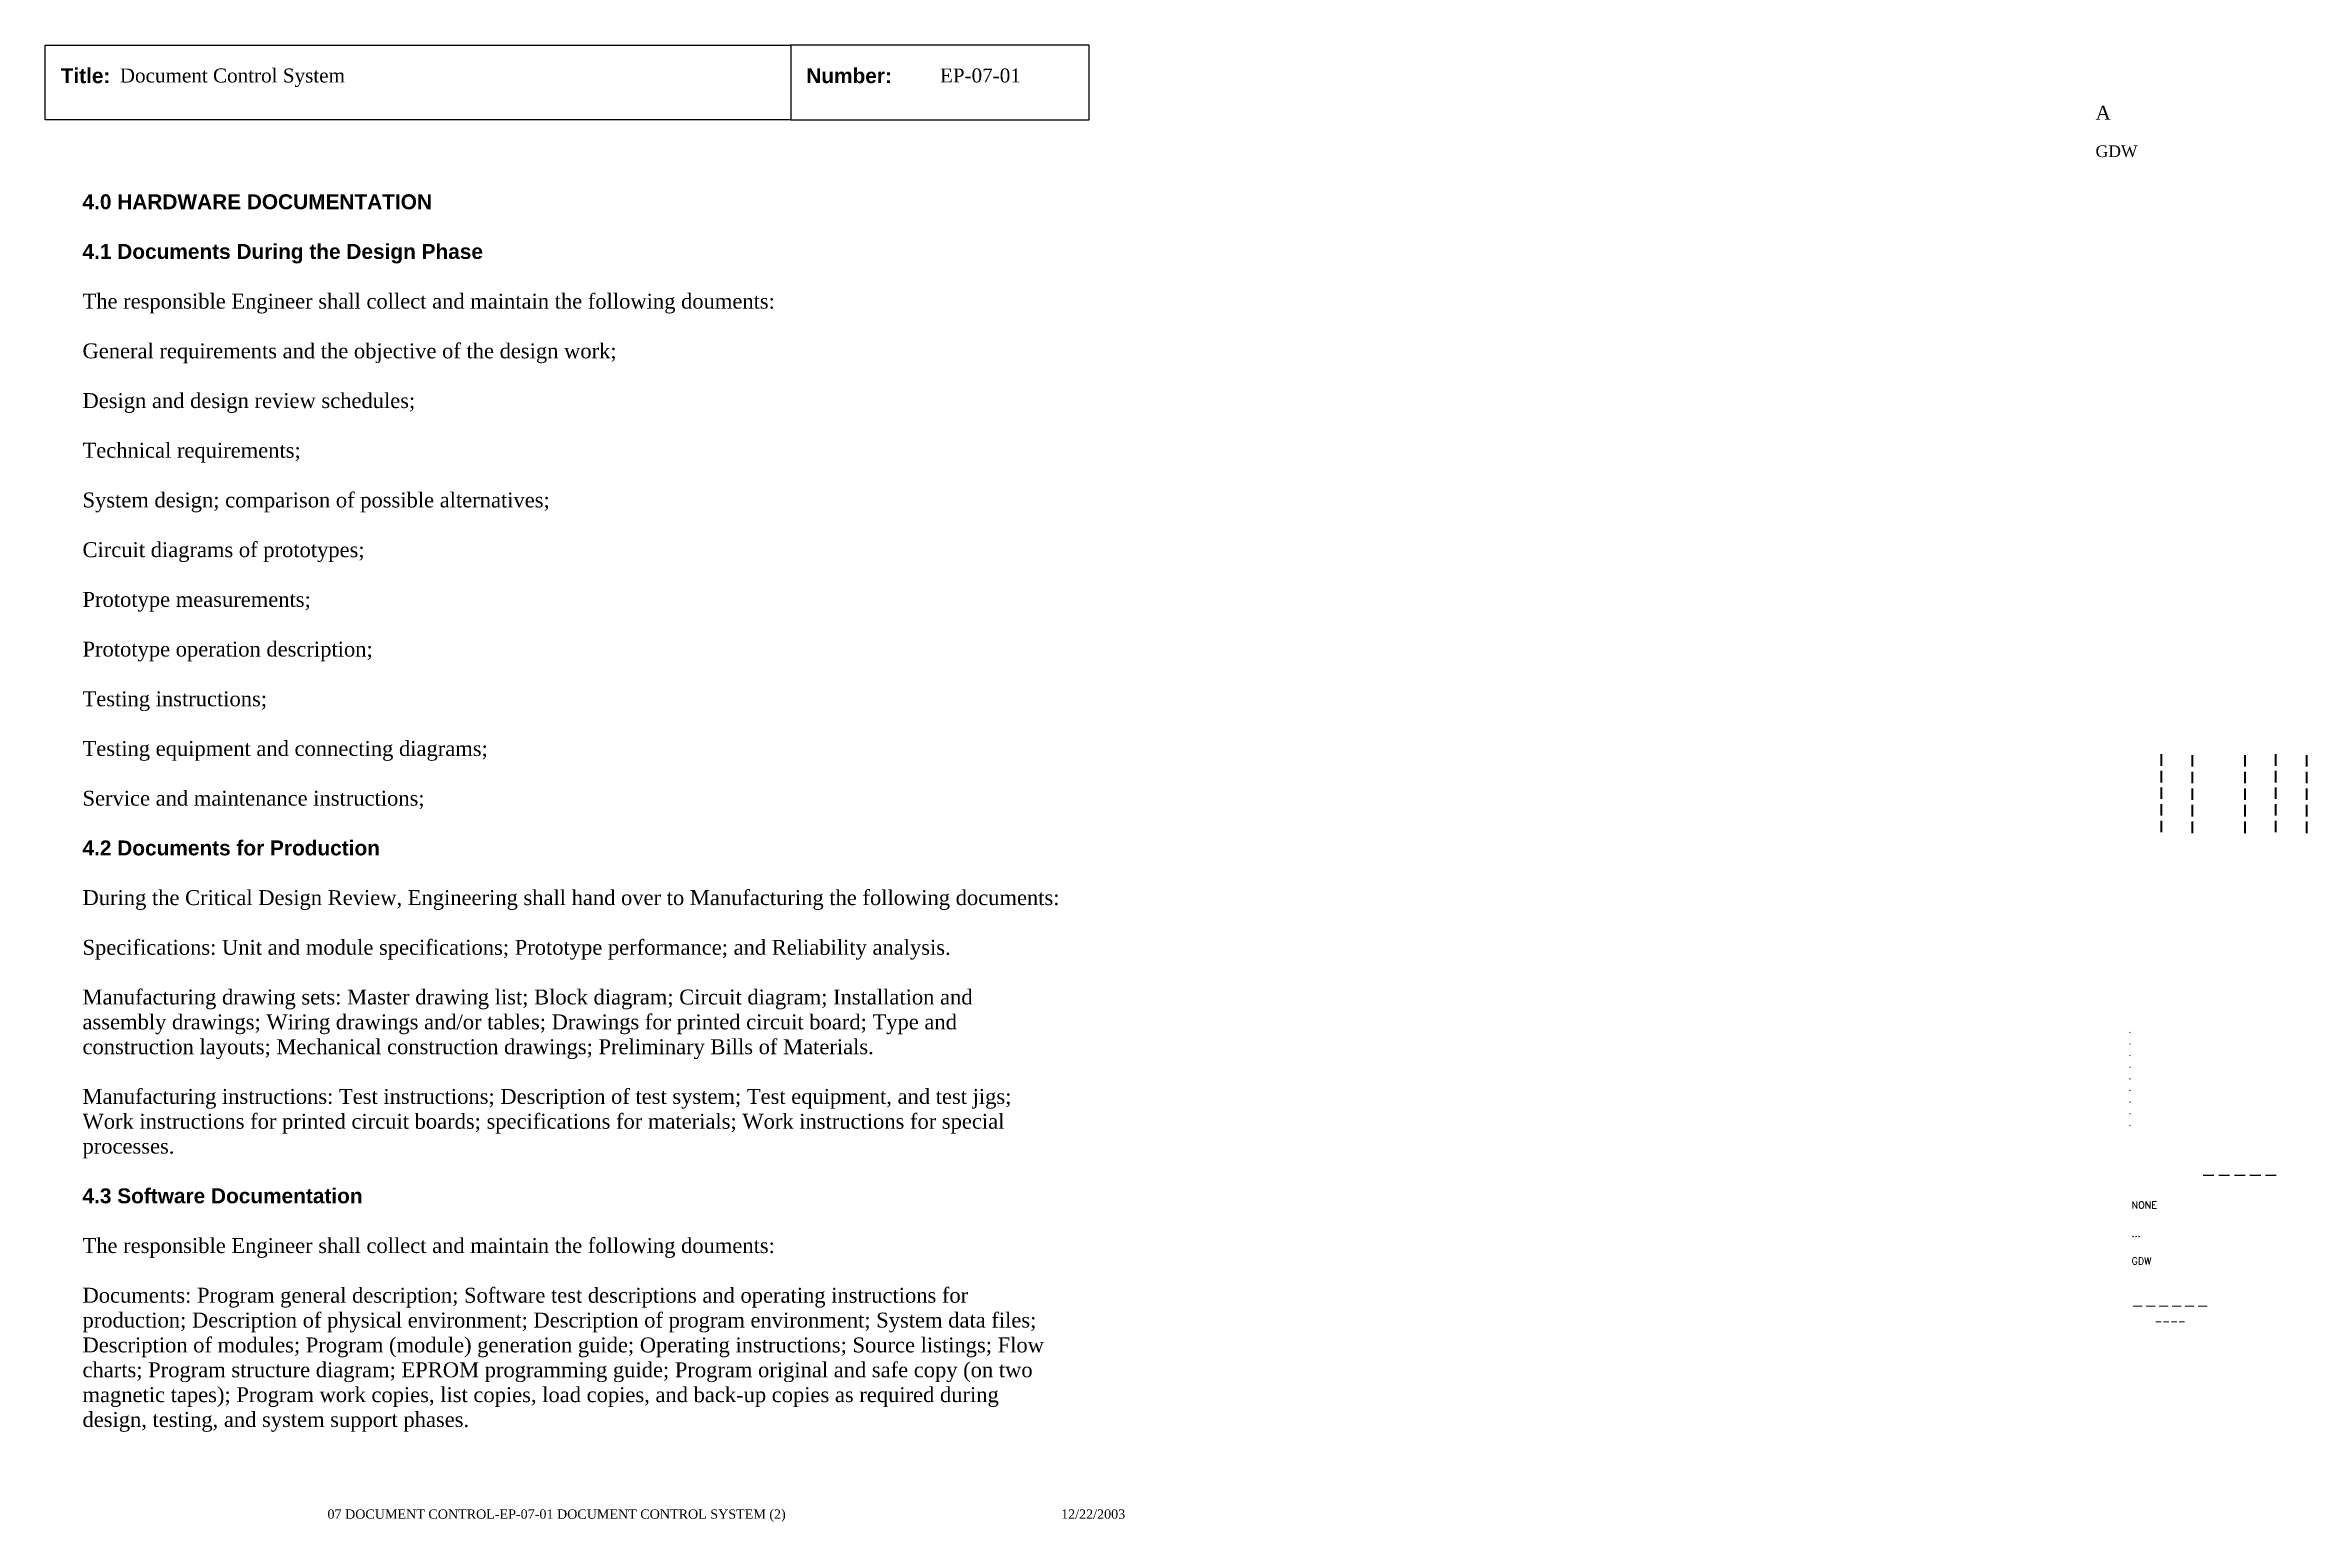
# Paper-space layout 'EP-07-01 Document Control System (2)' of a CAD drawing. Header units: inches. Extents: x 1 to 31.3, y 0.2 to 20.
import ezdxf
from ezdxf.enums import TextEntityAlignment as Align

# ---------------------------------------------------------------- set-up
doc = ezdxf.new("R2010")
doc.units = ezdxf.units.IN
doc.header["$MEASUREMENT"] = 0
doc.layers.add('TitleBlock_Attributes', color=40, linetype='Continuous', plot=False)
doc.layers.add('TitleBlock_Atts_Print', color=1, linetype='Continuous')
doc.styles.get("Standard").update_dxf_attribs({"font": 'simplex.shx'})
doc.styles.add('style1', font='TIMES.TTF')
doc.styles.add('styleAtt', font='TIMES.TTF')
doc.styles.add('TBBIGTEXT', font='complex.shx')

# ---------------------------------------------------------------- blocks, each defined once
blk = doc.blocks.new('Test1')
at = {"layer": 'TitleBlock_Attributes', "style": 'TBBIGTEXT', "width": 0.8}
for tag, p, height in [('SideLine1', (29.492, 9.408), 0.25), ('SideLine2', (29.906, 9.396), 0.25), ('SideLine3', (30.612, 9.396), 0.25), ('SideLine4', (31.026, 9.408), 0.25), ('SideLine5', (31.44, 9.396), 0.25), ('File-Layout', (28.803, 3.641), 0.125)]:
    blk.add_attdef(tag, p, '', height=height, rotation=90, dxfattribs=at)
at = {"layer": 'TitleBlock_Attributes'}
for tag, p, height in [('REV1', (28.947, 6.754), 0.0625), ('REV2', (28.947, 6.598), 0.0625), ('REV3', (28.947, 6.442), 0.0625), ('REV4', (28.947, 6.286), 0.0625), ('REV5', (28.947, 6.13), 0.0625), ('REV6', (28.947, 5.974), 0.0625), ('REV7', (28.947, 5.818), 0.0625), ('REV8', (28.947, 5.662), 0.0625), ('REV9', (28.947, 5.506), 0.0625), ('SCALE', (28.983, 4.394), 0.0938), ('INCHARGE', (28.983, 4.016), 0.0938), ('DRW', (28.983, 3.641), 0.0938)]:
    blk.add_attdef(tag, p, '', height=height, dxfattribs=at)
at = {"layer": 'TitleBlock_Attributes', "style": 'TBBIGTEXT'}
for tag, height, p in [('PROJNUM', 0.188, (30.434, 4.761)), ('DWG_NUM', 0.156, (31.168, 4.127)), ('CUSTOMER', 0.156, (29.501, 3.017)), ('LOCATION', 0.0938, (29.501, 2.835)), ('DESC_1', 0.188, (29.501, 2.412)), ('DESC_2', 0.188, (29.501, 2.1)), ('DESC_3', 0.188, (29.501, 1.787))]:
    blk.add_attdef(tag, text='', height=height, dxfattribs=at).set_placement(p, align=Align.CENTER)
at = {"layer": 'TitleBlock_Attributes'}
blk.add_attdef('DRW_DATE', text='', height=0.0938, dxfattribs=at).set_placement((31.149, 3.648), align=Align.CENTER)

psp = doc.layouts.new('EP-07-01 Document Control System (2)')

# ---------------------------------------------------------------- linework, layer by layer
for points in [[(1, 20), (11, 20), (11, 19), (1, 19)], [(11, 19), (15, 19), (15, 20), (11, 20)]]:
    psp.add_lwpolyline(points, close=True)

# ---------------------------------------------------------------- block references
ref = psp.add_blockref('Test1', (0, 0))
ref.add_attrib('CUSTOMER', '------', dxfattribs={"layer": 'TitleBlock_Attributes', "height": 0.1562, "style": 'TBBIGTEXT'}).set_placement((29.501, 3.017), align=Align.CENTER)
ref.add_attrib('LOCATION', '----', dxfattribs={"layer": 'TitleBlock_Attributes', "height": 0.0938, "style": 'TBBIGTEXT'}).set_placement((29.501, 2.835), align=Align.CENTER)
ref.add_attrib('DESC_1', 'Document Control System', (2, 19.5), dxfattribs={"layer": 'TitleBlock_Atts_Print', "height": 0.1875, "style": 'styleAtt'})
ref.add_attrib('DESC_2', 'EP-07-01', (13, 19.5), dxfattribs={"layer": 'TitleBlock_Atts_Print', "height": 0.1875, "style": 'styleAtt'})
ref.add_attrib('DESC_3', 'A', (28.5, 19), dxfattribs={"layer": 'TitleBlock_Attributes', "height": 0.188, "style": 'styleAtt'})
ref.add_attrib('PROJNUM', '-----', dxfattribs={"layer": 'TitleBlock_Attributes', "height": 0.1875, "style": 'TBBIGTEXT'}).set_placement((30.434, 4.761), align=Align.CENTER)
ref.add_attrib('DWG_NUM', 'GDW', (28.5, 18.5), dxfattribs={"layer": 'TitleBlock_Attributes', "height": 0.1562, "style": 'styleAtt'})
ref.add_attrib('DRW_DATE', '12/22/2003', dxfattribs={"layer": 'TitleBlock_Atts_Print', "height": 0.125, "style": 'styleAtt'}).set_placement((15.055, 0.232), align=Align.CENTER)
ref.add_attrib('DRW', 'GDW', (28.983, 3.641), dxfattribs={"layer": 'TitleBlock_Attributes', "height": 0.0938})
ref.add_attrib('INCHARGE', '...', (28.983, 4.016), dxfattribs={"layer": 'TitleBlock_Attributes', "height": 0.0938})
ref.add_attrib('SCALE', 'NONE', (28.983, 4.394), dxfattribs={"layer": 'TitleBlock_Attributes', "height": 0.0938})
ref.add_attrib('REV1', '.', (28.947, 6.754), dxfattribs={"layer": 'TitleBlock_Attributes', "height": 0.0625})
ref.add_attrib('REV2', '.', (28.947, 6.598), dxfattribs={"layer": 'TitleBlock_Attributes', "height": 0.0625})
ref.add_attrib('REV3', '.', (28.947, 6.442), dxfattribs={"layer": 'TitleBlock_Attributes', "height": 0.0625})
ref.add_attrib('REV4', '.', (28.947, 6.286), dxfattribs={"layer": 'TitleBlock_Attributes', "height": 0.0625})
ref.add_attrib('REV5', '.', (28.947, 6.13), dxfattribs={"layer": 'TitleBlock_Attributes', "height": 0.0625})
ref.add_attrib('REV6', '.', (28.947, 5.974), dxfattribs={"layer": 'TitleBlock_Attributes', "height": 0.0625})
ref.add_attrib('REV7', '.', (28.947, 5.818), dxfattribs={"layer": 'TitleBlock_Attributes', "height": 0.0625})
ref.add_attrib('REV8', '.', (28.947, 5.662), dxfattribs={"layer": 'TitleBlock_Attributes', "height": 0.0625})
ref.add_attrib('REV9', '.', (28.947, 5.506), dxfattribs={"layer": 'TitleBlock_Attributes', "height": 0.0625})
ref.add_attrib('SideLine1', '-----', (29.492, 9.408), dxfattribs={"layer": 'TitleBlock_Attributes', "height": 0.25, "rotation": 90, "style": 'TBBIGTEXT', "width": 0.8})
ref.add_attrib('SideLine2', '-----', (29.906, 9.396), dxfattribs={"layer": 'TitleBlock_Attributes', "height": 0.25, "rotation": 90, "style": 'TBBIGTEXT', "width": 0.8})
ref.add_attrib('SideLine3', '-----', (30.612, 9.396), dxfattribs={"layer": 'TitleBlock_Attributes', "height": 0.25, "rotation": 90, "style": 'TBBIGTEXT', "width": 0.8})
ref.add_attrib('SideLine4', '-----', (31.026, 9.408), dxfattribs={"layer": 'TitleBlock_Attributes', "height": 0.25, "rotation": 90, "style": 'TBBIGTEXT', "width": 0.8})
ref.add_attrib('SideLine5', '-----', (31.44, 9.396), dxfattribs={"layer": 'TitleBlock_Attributes', "height": 0.25, "rotation": 90, "style": 'TBBIGTEXT', "width": 0.8})
ref.add_attrib('File-Layout', '07 DOCUMENT CONTROL-EP-07-01 DOCUMENT CONTROL SYSTEM (2)', dxfattribs={"layer": 'TitleBlock_Atts_Print', "height": 0.125, "style": 'styleAtt'}).set_placement((7.859, 0.232), align=Align.CENTER)

# ---------------------------------------------------------------- texts
at = {"color": 5, "char_height": 0.2, "width": 2, "attachment_point": 1, "line_spacing_factor": 1.5, "style": 'style1'}
for s, insert in [('{\\fArial|b1|i0|c0|p34;Title:}', (1.207, 19.691)), ('{\\fArial|b1|i0|c0|p34;Number:}', (11.207, 19.691))]:
    psp.add_mtext(s, dxfattribs=dict(at, insert=insert))
at = {"color": 5, "insert": (1.5, 18), "char_height": 0.2, "width": 13, "attachment_point": 1, "style": 'style1'}
psp.add_mtext('{\\fArial|b1|i0|c0|p34;4.0 HARDWARE DOCUMENTATION\\P\\P4.1 Documents During the Design Phase\\P\\P}The responsible Engineer shall collect and maintain the following douments:\\P\\PGeneral requirements and the objective of the design work;\\P\\PDesign and design review schedules;\\P\\PTechnical requirements;\\P\\PSystem design; comparison of possible alternatives;\\P\\PCircuit diagrams of prototypes;\\P\\PPrototype measurements;\\P\\PPrototype operation description;\\P\\PTesting instructions;\\P\\PTesting equipment and connecting diagrams;\\P\\PService and maintenance instructions;\\P\\P{\\fArial|b1|i0|c0|p34;4.2 Documents for Production\\P\\P}During the Critical Design Review, Engineering shall hand over to Manufacturing the following documents:\\P\\PSpecifications: Unit and module specifications; Prototype performance; and Reliability analysis.\\P\\PManufacturing drawing sets: Master drawing list; Block diagram; Circuit diagram; Installation and assembly drawings; Wiring drawings and/or tables; Drawings for printed circuit board; Type and construction layouts; Mechanical construction drawings; Preliminary Bills of Materials.\\P\\PManufacturing instructions: Test instructions; Description of test system; Test equipment, and test jigs; Work instructions for printed circuit boards; specifications for materials; Work instructions for special processes. \\P\\P{\\fArial|b1|i0|c0|p34;4.3 Software Documentation\\P\\P}The responsible Engineer shall collect and maintain the following douments:\\P\\PDocuments: Program general description; Software test descriptions and operating instructions for production; Description of physical environment; Description of program environment; System data files; Description of modules; Program (module) generation guide; Operating instructions; Source listings; Flow charts; Program structure diagram; EPROM programming guide; Program original and safe copy (on two magnetic tapes); Program work copies, list copies, load copies, and back-up copies as required during design, testing, and system support phases.', dxfattribs=at)

doc.saveas('drawing.dxf')
